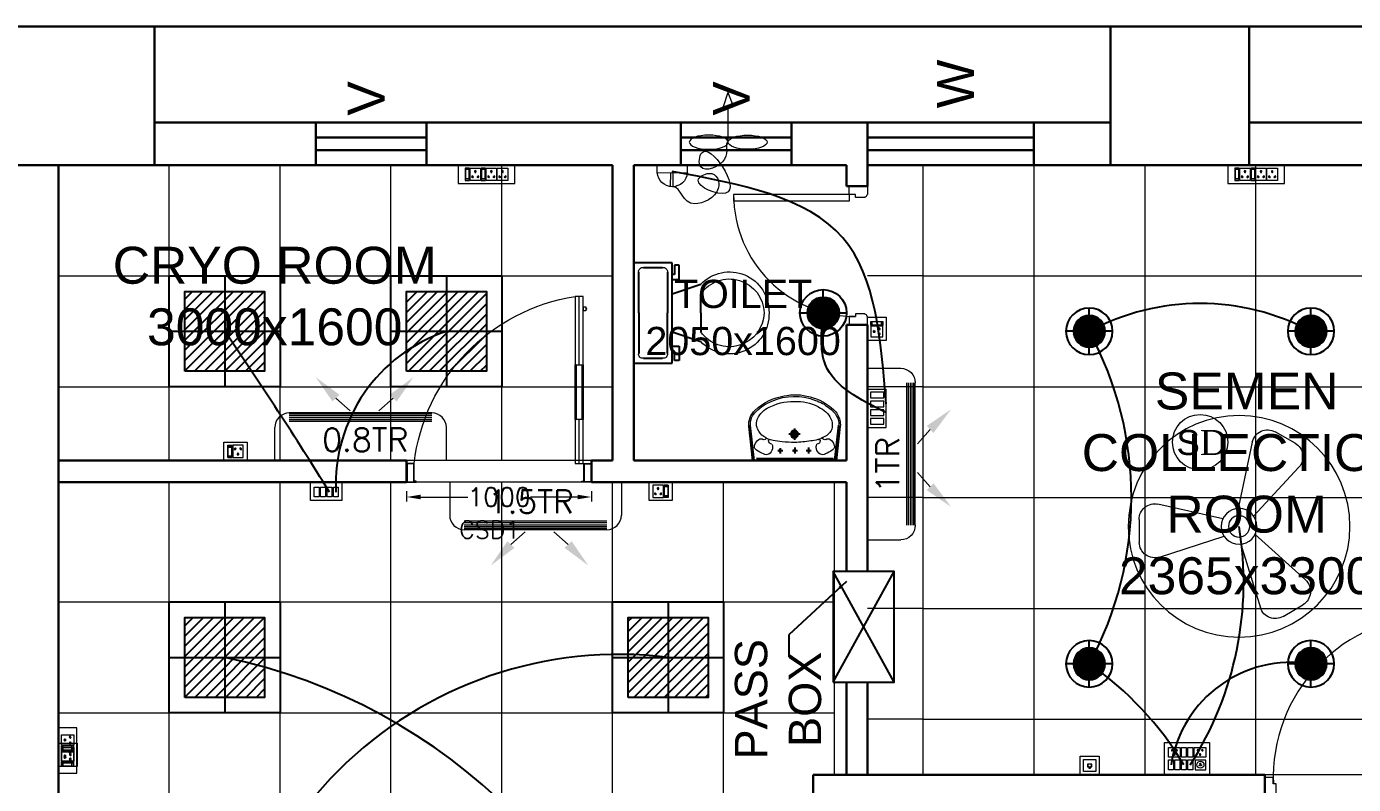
# Model space of a CAD drawing. Header units: millimetres. Extents: x 3552052 to 4144896, y -707811 to -630695.
# Drawn here: x 3562513 to 3569695, y -642178 to -638075 of the extents above; entities that cross this region are included whole.
import ezdxf

# ---------------------------------------------------------------- set-up
doc = ezdxf.new("R2010")
doc.units = ezdxf.units.MM
doc.header["$LTSCALE"] = 6
doc.header["$MEASUREMENT"] = 0
doc.layers.get('0').update_dxf_attribs({"linetype": 'CONTINUOUS', "lineweight": 0})
doc.layers.get('Defpoints').update_dxf_attribs({"linetype": 'CONTINUOUS', "lineweight": 0})
for name, color, linetype, lineweight in [('1200 Door', 144, 'CONTINUOUS', 0), ('Chajja', 7, 'CONTINUOUS', 0), ('COL', 5, 'CONTINUOUS', 0), ('DIM', 7, 'CONTINUOUS', 0), ('DOOR', 44, 'CONTINUOUS', 0), ('ELE-1200MM CEILINGFAN', 6, 'CONTINUOUS', 0), ('ELE-12M RAW&UPS SB', 40, 'CONTINUOUS', 0), ('ELE-12W LED', 1, 'CONTINUOUS', 0), ('ELE-12W UPS LIGHT', 3, 'CONTINUOUS', 0), ('ELE-2NOS OF 6-16 RAW POWER SOCKET', 1, 'CONTINUOUS', 0), ('ELE-3NOS 6-16A POWER SOCKET', 5, 'CONTINUOUS', 0), ('ELE-4M RAW P.SB', 40, 'CONTINUOUS', 0), ('ELE-4M UPS P.SB', 3, 'CONTINUOUS', 0), ('ELE-6M UPS P.SB', 3, 'CONTINUOUS', 0), ('ELE-EXHAUST FAN', 10, 'CONTINUOUS', 0), ('ELE.LAN POINT', 3, 'CONTINUOUS', 0), ('FA-BELOW SMOKE DERECTOR', 1, 'CONTINUOUS', 0), ('HVAC_HI-WALL_1.5TR', 5, 'CONTINUOUS', 0), ('HVAC_HI_WALL_1TR', 1, 'CONTINUOUS', 0), ('JOINERY', 7, 'CONTINUOUS', 0), ('M HVAC HIGH WALL UNIT', 3, 'CONTINUOUS', 0), ('MEP_HVAC_TEXT', 7, 'CONTINUOUS', 0), ('Single Leaf Door', 4, 'CONTINUOUS', 0), ('WALL', 8, 'CONTINUOUS', 0), ('WIN', 151, 'CONTINUOUS', 0), ('Window', 161, 'CONTINUOUS', 0)]:
    doc.layers.add(name, color=color, linetype=linetype, lineweight=lineweight)
for name, color, linetype, lineweight, true_color in [('ELE-42W EMERGENCY DOWN LIGHT', 7, 'CONTINUOUS', 0, 0x608ec6), ('ELE-6A AC SOCKET', 7, 'CONTINUOUS', 0, 0x00ceb6), ('ELE-LIGHTING WIRING', 7, 'CONTINUOUS', 0, 0x63d7b6)]:
    doc.layers.add(name, color=color, linetype=linetype, lineweight=lineweight, true_color=true_color)
doc.styles.add('ARIAL', font='arial.ttf')
doc.styles.add('PDF Times New Roman', font='times.ttf')
doc.styles.add('ROMANS', font='romans.shx')
doc.styles.add('VERDANA', font='verdana.ttf')
doc.dimstyles.new('AEPL1', dxfattribs={"dimtxt": 100, "dimasz": 75, "dimexe": 25, "dimexo": 50, "dimtad": 0, "dimdec": 0, "dimtxsty": 'ROMANS', "dimcen": 2.5, "dimclrd": 7, "dimclre": 7, "dimclrt": 7, "dimadec": 0, "dimazin": 0, "dimtfac": 1, "dimtdec": 0, "dimtmove": 0, "dimatfit": 3, "dimfxl": 1, "dimlwd": 0, "dimlwe": 0, "dimarcsym": 0})
doc.dimstyles.new('TEXT', dxfattribs={"dimscale": 0, "dimtxt": 500, "dimasz": 100, "dimexe": 75, "dimexo": 100, "dimgap": 50, "dimtad": 0, "dimdec": 0, "dimzin": 0, "dimdsep": 46, "dimtxsty": 'ARIAL', "dimblk": 'OBLIQUE', "dimcen": 0.09, "dimdle": 100, "dimclrd": 256, "dimclre": 256, "dimclrt": 6, "dimadec": 0, "dimazin": 0, "dimtfac": 1, "dimtdec": 0, "dimtofl": 0, "dimtmove": 2, "dimatfit": 3, "dimfxl": 1, "dimfrac": 2, "dimtolj": 1, "dimtzin": 0, "dimarcsym": 0})

# ---------------------------------------------------------------- blocks, each defined once
blk = doc.blocks.new('SDFF')
at = {"layer": 'ELE-4M RAW P.SB'}
for p, q in [((0, -100), (0, 0)), ((207.1, 0, 0), (0, 0)), ((207.1, -100, 0), (207.1, 0, 0)), ((207.1, -100, 0), (0, -100))]:
    blk.add_line(p, q, dxfattribs=at)
at = {"layer": 'ELE-4M RAW P.SB', "color": 3, "linetype": 'ByBlock'}
blk.add_lwpolyline([(47.2, -84.5), (47.2, -11.2), (16.7, -11.2), (16.7, -84.5)], close=True, dxfattribs=at)
at = {"layer": 'ELE-4M RAW P.SB', "linetype": 'ByBlock'}
for points in [[(94.9, -84.5), (94.9, -11.2), (64.4, -11.2), (64.4, -84.5)], [(142.6, -84.5), (142.6, -11.2), (112.1, -11.2), (112.1, -84.5)], [(190.3, -84.5), (190.3, -11.2), (159.8, -11.2), (159.8, -84.5)]]:
    blk.add_lwpolyline(points, close=True, dxfattribs=at)
blk = doc.blocks.new('18W LED')
at = {"layer": 'ELE-12W LED', "lineweight": 25}
h = blk.add_hatch(dxfattribs=at)
h.set_pattern_fill('ANSI31', color=252)
h.set_pattern_definition([(45, (-1135553.9097, 459369.4158), (-2.24506403, 2.24506403), [])])
edge = h.paths.add_edge_path()
edge.add_arc((0, 0), 85.7, 0, 360)
at = {"layer": 'ELE-12W LED', "color": 1, "lineweight": 25}
for p, q in [((0, -126.1), (0, 126.1)), ((-126.1, 0), (126.1, 0))]:
    blk.add_line(p, q, dxfattribs=at)
for radius in [126.1, 85.7]:
    blk.add_circle((0, 0), radius, dxfattribs=at)
blk = doc.blocks.new('A$C44D17E71')
at = {"layer": 'ELE-EXHAUST FAN', "color": 1}
for p, q in [((-13.3, 0.72), (-9.75, 2.1)), ((-13.3, 0.72), (-9.75, -0.48)), ((-9.75, 2.1), (-9.75, -0.48)), ((-0.97, 0.81), (-9.75, 0.81)), ((6.62, -9.32), (4.71, -9.31)), ((4.71, -9.31), (4.71, -16.8)), ((6.59, -16.81), (6.62, -9.32)), ((6.61, -12.95), (10.07, -12.97)), ((6.61, -13.55), (10.06, -13.57)), ((6.59, -16.81), (4.71, -16.8))]:
    blk.add_line(p, q, dxfattribs=at)
blk.add_ellipse((-0.97, 5.64), major_axis=(0, -4.83), ratio=0.36355, dxfattribs=at)
at = {"layer": 'ELE-EXHAUST FAN', "color": 1, "extrusion": (0, 0, -1)}
blk.add_ellipse((-0.97, -4.02), major_axis=(0, 4.83), ratio=0.36355, dxfattribs=at)
blk.add_ellipse((6.31, -13.06), major_axis=(0.02, 3.76), ratio=1, start_param=0.079283, end_param=3.06231, dxfattribs=at)
at = {"layer": 'ELE-EXHAUST FAN', "color": 1}
blk.add_open_spline([(-1.04, 0.81), (-0.79, -0.3), (3.44, 2.5), (7.59, -7.04), (-0.96, -5.98), (5.22, 0.41), (14.27, 3.09), (9.16, -9.39), (5.43, -2.53), (11.73, 0.02), (16.82, -10.79), (10.14, -10.71), (10.07, -12.97)], degree=3, knots=[0, 0, 0, 0, 6.261699, 12.352893, 15.787239, 21.858742, 28.752755, 35.678217, 39.225495, 45.354107, 53.693878, 67.421453, 67.421453, 67.421453, 67.421453], dxfattribs=at)
blk = doc.blocks.new('A$C19B8274B')
at = {"layer": 'DOOR'}
for p, q in [((-45, 925), (-80, 925)), ((-80, 50), (-80, 925)), ((-45, 50), (-45, 925)), ((-45, 50), (-80, 50)), ((-955, -50), (-955, -47.5)), ((-940, -35), (-942.5, -35)), ((-60, -35), (-57.5, -35)), ((-45, -50), (-45, -47.5))]:
    blk.add_line(p, q, dxfattribs=at)
for points in [[(-940, 15), (-955, 15), (-955, 50), (-1000, 50), (-1000, -50), (-955, -50)], [(-940, -35), (-940, 15)], [(-60, 15), (-45, 15), (-45, 50), (0, 50), (0, -50), (-45, -50)], [(-60, -35), (-60, 15)]]:
    blk.add_lwpolyline(points, dxfattribs=at)
at = {"layer": 'DOOR', "color": 145}
blk.add_arc((-80, 50), 875, 90, 182.29244, dxfattribs=at)
at = {"layer": 'DOOR'}
for centre, start, end in [((-955, -35), 270, 0), ((-45, -35), 180, 270)]:
    blk.add_arc(centre, 12.5, start, end, dxfattribs=at)
blk = doc.blocks.new('750')
at = {"layer": 'DOOR'}
for p, q in [((-50, 705), (-47.5, 705)), ((-35, 690), (-35, 692.5)), ((50, 45), (50, 80)), ((50, 80), (675, 80)), ((675, 45), (675, 80)), ((-50, 45), (-47.5, 45)), ((-35, 60), (-35, 57.5)), ((50, 45), (675, 45))]:
    blk.add_line(p, q, dxfattribs=at)
for points in [[(15, 690), (15, 705), (50, 705), (50, 750), (-50, 750), (-50, 705)], [(-35, 690), (15, 690)], [(15, 60), (15, 45), (50, 45), (50, 0), (-50, 0), (-50, 45)], [(-35, 60), (15, 60)]]:
    blk.add_lwpolyline(points, dxfattribs=at)
for centre, start, end in [((-35, 705), 180, 270), ((-35, 45), 90, 180)]:
    blk.add_arc(centre, 12.5, start, end, dxfattribs=at)
at = {"layer": 'DOOR', "color": 145}
blk.add_arc((15, 45), 660, 0, 90, dxfattribs=at)
blk = doc.blocks.new('_Oblique')
at = {"color": 0, "linetype": 'ByBlock', "lineweight": -2}
blk.add_line((-0.5, -0.5), (0.5, 0.5), dxfattribs=at)
blk = doc.blocks.new('*D78')
at = {"layer": 'Defpoints', "color": 0, "transparency": 16777216}
for p in [(3564570.5, -640541.4), (3565570.5, -640541.4), (3565570.5, -640622.3)]:
    blk.add_point(p, dxfattribs=at)
at = {"layer": 'DIM', "color": 7, "lineweight": 0, "transparency": 16777216}
for p, q in [((3564570.5, -640591.4), (3564570.5, -640647.3)), ((3565570.5, -640591.4), (3565570.5, -640647.3)), ((3564645.5, -640622.3), (3564900.9, -640622.3)), ((3565495.5, -640622.3), (3565240.2, -640622.3))]:
    blk.add_line(p, q, dxfattribs=at)
at = {"layer": 'DIM', "color": 7, "transparency": 16777216}
for points in [[(3564645.5, -640609.8), (3564645.5, -640634.8), (3564570.5, -640622.3)], [(3565495.5, -640609.8), (3565495.5, -640634.8), (3565570.5, -640622.3)]]:
    blk.add_solid(points, dxfattribs=at)
at = {"layer": 'DIM', "color": 7, "lineweight": -3, "transparency": 16777216, "insert": (3565070.5, -640622.3), "char_height": 100, "attachment_point": 5, "style": 'ROMANS'}
blk.add_mtext('1000', dxfattribs=at)
blk = doc.blocks.new('1000x2100x100 SD')
at = {"layer": 'Single Leaf Door'}
for points in [[(44.2, 338.9), (49.1, 338.9), (49.1, 635.4), (44.2, 635.4)], [(87.8, 635.4), (82.8, 635.4), (82.8, 338.9), (87.8, 338.9)]]:
    blk.add_hatch(color=6, dxfattribs=at).paths.add_polyline_path(points)
at = {"layer": 'Single Leaf Door', "color": 8}
for p, q in [((29.8, 946.7), (29.8, 928.8)), ((44.2, 948.7), (31.7, 948.7)), ((44.2, 100), (44.2, 1004.2)), ((44.2, 1004.2), (87.8, 1004.2)), ((44.2, 948.7), (44.2, 926.8)), ((66, 635.4), (66, 1004.2)), ((87.8, 1004.2), (87.8, 100)), ((31.7, 926.8), (44.2, 926.8)), ((66, 100), (66, 338.9)), ((0, 100), (0, 0)), ((40.2, 100), (0, 100)), ((2, 98), (2, 2)), ((38.2, 98), (2, 98)), ((38.2, 3), (38.2, 98)), ((40.2, 5), (40.2, 100)), ((87.8, 100), (44.2, 100)), ((959.8, 5), (959.8, 100)), ((959.8, 100), (1000, 100)), ((961.8, 3), (961.8, 98)), ((961.8, 98), (998, 98)), ((998, 98), (998, 2)), ((1000, 100), (1000, 0)), ((0, 0), (40.2, 0)), ((2, 2), (40.2, 2)), ((50.1, 3), (38.2, 3)), ((52.1, 5), (40.2, 5)), ((40.2, 2), (50.1, 2)), ((40.2, 0), (52.1, 0)), ((50.1, 2), (50.1, 3)), ((52.1, 0), (52.1, 5)), ((947.9, 5), (959.8, 5)), ((947.9, 0), (947.9, 5)), ((959.8, 0), (947.9, 0)), ((949.9, 3), (961.8, 3)), ((949.9, 2), (949.9, 3)), ((959.8, 2), (949.9, 2)), ((998, 2), (959.8, 2)), ((1000, 0), (959.8, 0))]:
    blk.add_line(p, q, dxfattribs=at)
at = {"layer": 'Single Leaf Door', "color": 6}
for p, q in [((87.8, 635.4), (44.2, 635.4)), ((44.2, 635.4), (44.2, 338.9)), ((49.1, 338.9), (49.1, 635.4)), ((82.8, 338.9), (82.8, 635.4)), ((87.8, 338.9), (87.8, 635.4)), ((44.2, 338.9), (87.8, 338.9))]:
    blk.add_line(p, q, dxfattribs=at)
at = {"layer": 'Single Leaf Door', "color": 6, "ltscale": 100}
blk.add_line((82.8, 635.4), (82.8, 338.9), dxfattribs=at)
at = {"layer": 'Single Leaf Door', "color": 6}
for points in [[(44.2, 635.4), (44.2, 338.9), (49.1, 338.9), (49.1, 635.4), (44.2, 635.4)], [(87.8, 635.4), (87.8, 338.9), (82.8, 338.9), (82.8, 635.4), (87.8, 635.4)]]:
    blk.add_lwpolyline(points, dxfattribs=at)
at = {"layer": 'Single Leaf Door', "ltscale": 5000}
blk.add_lwpolyline([(44.2, 635.4), (44.2, 338.9), (49.1, 338.9), (49.1, 635.4), (44.2, 635.4)], dxfattribs=at)
at = {"layer": 'Single Leaf Door', "color": 8}
for centre, radius, start, end in [((29.8, 937.7), 3.72, 90, 270), ((31.7, 946.7), 1.98, 90, 180), ((-69.3, -19.8), 1036, 6.64183, 81.27912), ((31.7, 928.8), 1.98, 180, 270)]:
    blk.add_arc(centre, radius, start, end, dxfattribs=at)
blk = doc.blocks.new('rhej')
at = {"color": 8, "lineweight": 25}
for p, q in [((271.6, 188.9), (271.6, 266.4)), ((271.6, 266.4), (297.5, 266.4)), ((297.5, 266.4), (297.5, 214.7)), ((310.4, 279.4), (310.4, -263.7)), ((517.3, 279.4), (310.4, 279.4)), ((336.3, 227.7), (336.3, 7.8)), ((465.6, 253.5), (362.2, 253.5)), ((491.5, 7.8), (491.5, 227.7)), ((517.3, 7.8), (517.3, 279.4)), ((310.4, 111.3), (155.3, 163)), ((310.4, 188.9), (271.6, 188.9)), ((297.5, 214.7), (310.4, 214.7)), ((155.3, 7.8), (155.3, 111.3)), ((155.3, 7.8), (155.3, -95.6)), ((336.3, -212), (336.3, 7.8)), ((491.5, 7.8), (491.5, -212)), ((517.3, -263.7), (517.3, 7.8)), ((310.4, -95.6), (155.3, -147.3)), ((271.6, -173.2), (271.6, -250.8)), ((310.4, -173.2), (271.6, -173.2)), ((297.5, -250.8), (297.5, -199.1)), ((297.5, -199.1), (310.4, -199.1)), ((271.6, -250.8), (297.5, -250.8)), ((310.4, -263.7), (517.3, -263.7)), ((465.6, -237.9), (362.2, -237.9))]:
    blk.add_line(p, q, dxfattribs=at)
at = {"color": 8, "extrusion": (0, 0, -1)}
for centre, major_axis, start_param, end_param in [((0, 15.7), (151.4, -151.4), 2.319632, 4.738539), ((358.9, 230.9), (-16.2, -16.2), 0.643501, 2.498091), ((468.8, 230.9), (16.2, -16.2), 3.785094, 5.639684), ((0.9, 2.3), (-133.6, -133.6), 0.814663, 3.31238), ((0, 0), (-151.4, -151.4), 4.686239, 7.105146), ((0.9, 13.4), (-133.6, -133.6), 4.541602, 7.039318), ((358.9, -215.2), (-16.2, -16.2), -0.927295, 0.927295), ((468.8, -215.2), (16.2, -16.2), 5.35589, 7.21048)]:
    blk.add_ellipse(centre, major_axis=major_axis, ratio=1, start_param=start_param, end_param=end_param, dxfattribs=at)
blk = doc.blocks.new('u46')
at = {"color": 8, "lineweight": 25}
for p, q in [((-10.2, 228.4), (174.5, 249.1)), ((-10.2, 220.4), (181.2, 241.9)), ((-0.6, -208.9), (0.6, 208.9)), ((56.5, 80.8), (29.2, 80.8)), ((44.2, 92.9), (44.2, 66.7)), ((61.7, 1.6), (29.2, 1.6)), ((44.2, 13.7), (44.2, -12.6)), ((163.2, 3), (101.8, 3)), ((133.1, -27.2), (133.1, 33.1)), ((44.2, -61.1), (44.2, -87.4)), ((61.7, -73.2), (29.2, -73.2)), ((-10.2, -216.1), (181.2, -237.6)), ((-10.2, -224.1), (174.5, -244.8))]:
    blk.add_line(p, q, dxfattribs=at)
at = {"color": 8, "extrusion": (0, 0, -1)}
for centre, major_axis, start_param, end_param in [((65.8, 198.9), (0, 20.7), -1.101507, 0.481509), ((57.5, 163.3), (-0.3, 56.9), 0.324902, 0.965135), ((187.7, 150.5), (0, 99.5), -0.132539, 0.848731), ((185.8, 147.6), (0.1, 94.4), -0.049658, 0.838116), ((49.5, 13.5), (-0.1, 293.9), 0.809856, 1.41441), ((56, 154.5), (0, 34), 4.33982, 5.202657), ((144.8, 128.2), (1.1, 126.1), -1.238036, -0.892193), ((96.3, 135.9), (0, 7.39), -0.727724, 1.373337), ((208, 103.4), (0, 109.8), -1.431017, -0.436146), ((110.3, 167.2), (-6.08, 6.08), 4.867594, 6.265028), ((110.5, 165), (5.47, 5.47), 2.097053, 3.541809), ((90.3, 184.5), (0, 17.9), 0.880684, 2.260744), ((189.6, 137.7), (0, 70.9), -0.405199, 0.56573), ((153.9, 79), (-0.2, 139.7), 0.557563, 1.193786), ((57.3, 20.1), (0, 275.4), 0.806541, 1.180915), ((64.6, 170.4), (0.3, 49.2), 3.359735, 4.09512), ((44.2, 80.8), (0.02, 6.43), 3.139035, 9.42222), ((62.5, 153), (0, 31.9), 2.620328, 3.422401), ((104.1, 117.8), (-0.2, 26.8), -1.278641, -0.487266), ((387.1, 47.9), (-0.3, 296.4), -1.495794, -1.328336), ((13.1, 6.8), (0, 297.5), 1.141495, 1.637774), ((35, 2.5), (0, 302.7), 1.155365, 1.952189), ((44.2, 1.6), (0.08, 6.43), 3.12883, 9.412015), ((820.2, -1), (0.1, 732.1), -1.56667, -1.474079), ((888.1, 36.7), (0.8, 800.7), 4.558159, 4.668067), ((133.1, 3), (0, 21.6), 3.141254, 9.424439), ((133.1, 3), (-0.1, 15.5), 3.145308, 9.428493), ((133.1, 3), (0, 10.9), 3.142047372431534, 9.42523267961112), ((72.5, -1.7), (-0.1, 274.2), 1.346594, 1.865175), ((44.2, -73.2), (0.02, 6.43), 3.139035, 9.42222), ((62.5, -10.9), (0, 247.5), 1.579809, 2.112792), ((56, -148.1), (0, 34), 4.222121, 5.084958), ((64.6, -163.9), (0.1, 49.2), -0.960797, -0.225412), ((62.5, -146.6), (-0.1, 31.9), -0.276767, 0.525307), ((104.1, -111.4), (0.2, 26.8), 3.628858, 4.420234), ((96.6, -128.2), (-0.03, 8.55), 1.455188, 3.796569), ((263.1, -73.7), (0.1, 166.8), 4.181112, 4.641559), ((163.1, -79.8), (0.2, 126), 2.054055, 2.802751), ((56.1, -13.3), (0.2, 287), 1.808981, 2.322804), ((124.5, -51.6), (-0.2, 200.3), 1.868215, 2.281789), ((144.8, -121.8), (-0.3, 126.1), 4.027191, 4.373034), ((65.8, -192.5), (0, 20.7), 2.661884, 4.2449), ((57.5, -156.9), (0.3, 56.9), 2.176458, 2.816691), ((110.3, -160.8), (-6.08, 6.08), 4.730546, 6.12798), ((111.3, -159.3), (6.17, 6.17), 4.354779, 6.027124), ((90.3, -178.1), (0, 17.9), 0.880848, 2.260908), ((192.6, -126.1), (0, 80.1), 3.554495, 4.299548), ((181.2, -107), (0, 94.7), 2.890537, 3.362984), ((187.2, -138.1), (-0.1, 106), 2.310552, 2.942572), ((171.7, -117.2), (-0.1, 123.1), 2.127435, 2.640092), ((184.7, -162.2), (-0.1, 83.2), 2.850118, 3.264751), ((188.2, -159.7), (0, 78.1), 2.562376, 3.231693)]:
    blk.add_ellipse(centre, major_axis=major_axis, ratio=1, start_param=start_param, end_param=end_param, dxfattribs=at)
blk = doc.blocks.new('5')
at = {"layer": 'ELE-12M RAW&UPS SB', "color": 40, "ltscale": 10}
for p, q in [((3595754.1, -684830.6), (3595746.6, -684829.2)), ((3595747.9, -684825.4), (3595754.5, -684829.6)), ((3595755.5, -684840.2), (3595755.9, -684832.4)), ((3595757, -684828.9), (3595762, -684823.1)), ((3595757, -684832.2), (3595759.5, -684839.4)), ((3595764.6, -684826.2), (3595757.6, -684829.8))]:
    blk.add_line(p, q, dxfattribs=at)
for points in [[(3595950.5, -684951.6), (3595706.7, -684951.6), (3595706.7, -684776.6), (3595950.5, -684776.6)], [(3595784.7, -684803.3), (3595726.6, -684803.3), (3595726.6, -684856.1), (3595784.7, -684856.1)], [(3595824.4, -684856.4), (3595798, -684856.4), (3595798, -684803.6), (3595824.4, -684803.6)], [(3595859.1, -684856.4), (3595832.7, -684856.4), (3595832.7, -684803.6), (3595859.1, -684803.6)], [(3595893.8, -684856.4), (3595867.4, -684856.4), (3595867.4, -684803.6), (3595893.8, -684803.6)], [(3595824.4, -684923.9), (3595798, -684923.9), (3595798, -684871.1), (3595824.4, -684871.1)], [(3595859.1, -684923.9), (3595832.7, -684923.9), (3595832.7, -684871.1), (3595859.1, -684871.1)]]:
    blk.add_lwpolyline(points, close=True, dxfattribs=at)
at = {"layer": 'ELE-12M RAW&UPS SB', "color": 3, "linetype": 'ByBlock', "elevation": 0}
blk.add_lwpolyline([(3595928.5, -684856.4), (3595902.1, -684856.4), (3595902.1, -684803.6), (3595928.5, -684803.6)], close=True, dxfattribs=at)
at = {"layer": 'ELE-12M RAW&UPS SB', "color": 40, "ltscale": 10}
for radius in [19.1, 1.78]:
    blk.add_circle((3595756, -684830.6), radius, dxfattribs=at)
at = {"layer": 'ELE-4M RAW P.SB', "color": 40, "ltscale": 10}
for p, q in [((3595726.6, -684871.4), (3595789.7, -684871.4)), ((3595726.6, -684924.2), (3595726.6, -684871.4)), ((3595789.7, -684871.4), (3595789.7, -684924.2)), ((3595865.4, -684871.4), (3595928.5, -684871.4)), ((3595865.4, -684924.2), (3595865.4, -684871.4)), ((3595928.5, -684871.4), (3595928.5, -684924.2)), ((3595789.7, -684924.2), (3595726.6, -684924.2)), ((3595928.5, -684924.2), (3595865.4, -684924.2))]:
    blk.add_line(p, q, dxfattribs=at)
for centre, radius, start, end in [((3595745, -684908.1), 3.1, 5.26891, 272.51003), ((3595747.5, -684910.3), 2.5, 202.68381, 75.09514), ((3595758.2, -684884.8), 3.6, 307.15837, 232.84163), ((3595758.2, -684888.4), 2.29, 161.40312, 18.59688), ((3595768.9, -684910.3), 2.5, 104.90486, 337.31619), ((3595771.4, -684908.1), 3.1, 267.48997, 174.73109), ((3595883.7, -684908.1), 3.1, 5.26891, 272.51003), ((3595886.2, -684910.3), 2.5, 202.68381, 75.09514), ((3595896.9, -684884.8), 3.6, 307.15837, 232.84163), ((3595896.9, -684888.4), 2.29, 161.40312, 18.59688), ((3595907.6, -684910.3), 2.5, 104.90486, 337.31619), ((3595910.1, -684908.1), 3.1, 267.48997, 174.73109)]:
    blk.add_arc(centre, radius, start, end, dxfattribs=at)
blk = doc.blocks.new('Voice')
at = {"layer": 'ELE.LAN POINT', "color": 6}
for points in [[(0, -31.8), (127.9, -31.8), (127.9, 92), (0, 92)], [(21.9, -10), (106, -10), (106, 70.1), (21.9, 70.1)], [(77.3, 21.4), (69.7, 21.4), (69.7, 11.7), (58.1, 11.7), (58.1, 21.4), (50.6, 21.4), (50.6, 38.7), (77.3, 38.7)], [(75.9, 22.8), (68.4, 22.8), (68.4, 13), (59.5, 13), (59.5, 22.8), (52, 22.8), (52, 37.4), (75.9, 37.4)]]:
    blk.add_lwpolyline(points, close=True, dxfattribs=at)
blk = doc.blocks.new('HI WALL SPLIT AC UNIT 1TR')
at = {"layer": 'M HVAC HIGH WALL UNIT', "color": 1, "lineweight": 5}
for p, q in [((1294404.3, -128752), (1294404.3, -129681)), ((1294404.3, -128752), (1294583.6, -128752)), ((1294662.3, -128830.7), (1294662.3, -129602.2)), ((1294404.3, -129681), (1294583.6, -129681))]:
    blk.add_line(p, q, dxfattribs=at)
at = {"layer": 'M HVAC HIGH WALL UNIT', "color": 8, "lineweight": 5}
for p, q in [((1294616.1, -128830.7), (1294616.1, -129602.2)), ((1294625.4, -128830.7), (1294625.4, -129602.2)), ((1294636.9, -128830.7), (1294636.9, -129602.2)), ((1294646.2, -128830.7), (1294646.2, -129602.2)), ((1294655.4, -128830.7), (1294655.4, -129602.2))]:
    blk.add_line(p, q, dxfattribs=at)
at = {"layer": 'M HVAC HIGH WALL UNIT', "color": 7, "lineweight": 5}
for p, q in [((1294742.7, -129039.8), (1294673.6, -129117.4)), ((1294742.7, -129349.7), (1294673.6, -129272.1))]:
    blk.add_line(p, q, dxfattribs=at)
at = {"layer": 'M HVAC HIGH WALL UNIT', "color": 1, "lineweight": 5}
for centre, start, end in [((1294583.6, -128830.7), 0, 90), ((1294583.6, -129602.2), 270, 0)]:
    blk.add_arc(centre, 78.8, start, end, dxfattribs=at)
at = {"layer": 'M HVAC HIGH WALL UNIT', "color": 7, "lineweight": 5}
for points in [[(1294760.9, -129058.7), (1294724.5, -129020.9), (1294856.2, -128930.6)], [(1294760.9, -129330.8), (1294724.5, -129368.6), (1294856.2, -129458.9)]]:
    blk.add_solid(points, dxfattribs=at)
blk = doc.blocks.new('EQ2WE')
at = {"layer": 'ELE-6A AC SOCKET', "lineweight": 0}
for p, q in [((-99, 170), (-215, 170)), ((-215, 170), (-215, 36)), ((-99, 36), (-99, 170)), ((-91, 36), (-91, 170)), ((-91, 170), (-45, 170)), ((-45, 170), (-91, 170)), ((-87, 51), (-87, 155)), ((-87, 155), (-48, 155)), ((-48, 155), (-48, 51)), ((-45, 170), (-45, 36)), ((-45, 170), (-45, 36)), ((-215, 36), (-99, 36)), ((-45, 36), (-91, 36)), ((-48, 55), (-87, 55)), ((-48, 51), (-87, 51))]:
    blk.add_line(p, q, dxfattribs=at)
blk.add_lwpolyline([(0, 0), (-257, 0), (-257, 206), (0, 206)], close=True, dxfattribs=at)
for centre, radius, start, end in [((-190, 77), 7.83, 5.2689, 272.51), ((-184, 72), 6.31, 202.6838, 75.0951), ((-157, 136), 9.08, 307.1584, 232.8416), ((-157, 127), 5.79, 161.4031, 18.5969), ((-130, 72), 6.31, 104.9049, 337.3162), ((-124, 77), 7.83, 267.49, 174.7311)]:
    blk.add_arc(centre, radius, start, end, dxfattribs=at)
blk = doc.blocks.new('543WYH')
at = {"layer": 'ELE-2NOS OF 6-16 RAW POWER SOCKET', "color": 30, "linetype": 'ByBlock', "lineweight": 0}
for p, q in [((-124, -57), (-124, -91)), ((-26, -57), (-124, -57)), ((-26, -57), (-124, -57)), ((-124, -91), (-26, -91)), ((-124, -96), (-26, -96)), ((-124, -181), (-124, -96)), ((-113, -60), (-113, -88)), ((-37, -60), (-113, -60)), ((-113, -88), (-37, -88)), ((-110, -60), (-110, -88)), ((-37, -88), (-37, -60)), ((-26, -57), (-26, -91)), ((-26, -91), (-26, -57)), ((-26, -96), (-26, -181)), ((-26, -181), (-124, -181)), ((-124, -187), (-124, -221)), ((-26, -187), (-124, -187)), ((-26, -187), (-124, -187)), ((-113, -190), (-113, -218)), ((-37, -190), (-113, -190)), ((-110, -190), (-110, -218)), ((-37, -218), (-37, -190)), ((-26, -187), (-26, -221)), ((-26, -221), (-26, -187)), ((-124, -221), (-26, -221)), ((-124, -312), (-124, -227)), ((-124, -227), (-26, -227)), ((-26, -312), (-124, -312)), ((-124, -402), (-124, -317)), ((-124, -317), (-26, -317)), ((-113, -218), (-37, -218)), ((-26, -227), (-26, -312)), ((-26, -317), (-26, -402)), ((-26, -402), (-124, -402))]:
    blk.add_line(p, q, dxfattribs=at)
blk.add_lwpolyline([(-150, 0), (-150, -459), (0, -459), (0, 0)], close=True, dxfattribs=at)
for centre, radius, start, end in [((-98, -119), 4.6, 112.6838, 345.0951), ((-98, -159), 4.6, 14.9049, 247.3162), ((-94, -115), 5.7, 275.2689, 182.51), ((-94, -163), 5.7, 177.49, 84.7311), ((-58, -139), 4.22, 71.4031, 288.5969), ((-51, -139), 6.62, 217.1584, 142.8416), ((-98, -249), 4.6, 112.6838, 345.0951), ((-98, -289), 4.6, 14.9049, 247.3162), ((-94, -245), 5.7, 275.2689, 182.51), ((-94, -293), 5.7, 177.49, 84.7311), ((-58, -269), 4.22, 71.4031, 288.5969), ((-51, -269), 6.62, 217.1584, 142.8416), ((-98, -340), 4.6, 112.6838, 345.0951), ((-98, -379), 4.6, 14.9049, 247.3162), ((-94, -335), 5.7, 275.2689, 182.51), ((-94, -384), 5.7, 177.49, 84.7311), ((-58, -360), 4.22, 71.4031, 288.5969), ((-51, -360), 6.62, 217.1584, 142.8416)]:
    blk.add_arc(centre, radius, start, end, dxfattribs=at)
blk = doc.blocks.new('FRR')
at = {"layer": 'ELE-4M UPS P.SB', "color": 251, "linetype": 'ByBlock'}
for p, q in [((3567365.5, -675052.3), (3567065.5, -675052.3)), ((3567965.5, -675052.3), (3567965.5, -678352.3)), ((3568565.5, -675052.3), (3568565.5, -678352.3)), ((3569165.5, -675052.3), (3569165.5, -678352.3)), ((3569765.5, -675052.3), (3569765.5, -678352.3)), ((3567365.5, -675652.3), (3567065.5, -675652.3)), ((3567365.5, -675652.3), (3570330.5, -675652.3)), ((3567365.5, -676252.3), (3567065.5, -676252.3)), ((3567365.5, -676252.3), (3570330.5, -676252.3)), ((3567365.5, -676852.3), (3567065.5, -676852.3)), ((3567365.5, -676852.3), (3570330.5, -676852.3)), ((3567365.5, -677452.3), (3567065.5, -677452.3)), ((3567365.5, -677452.3), (3570330.5, -677452.3)), ((3567365.5, -678052.3), (3567065.5, -678052.3)), ((3567365.5, -678052.3), (3570330.5, -678052.3)), ((3567365.5, -678352.3), (3567065.5, -678352.3))]:
    blk.add_line(p, q, dxfattribs=at)
blk.add_lwpolyline([(3567365.5, -675052.3), (3570330.5, -675052.3), (3570330.5, -678352.3), (3567365.5, -678352.3)], close=True, dxfattribs=at)
blk = doc.blocks.new('QWE')
at = {"layer": 'ELE-12W UPS LIGHT', "lineweight": 25}
h = blk.add_hatch(dxfattribs=at)
h.set_pattern_fill('ANSI31', color=8)
h.set_pattern_definition([(45, (-1135553.9097, 459369.4158), (-2.24506403, 2.24506403), [])])
edge = h.paths.add_edge_path()
edge.add_arc((0, 0), 85.7, 0, 360)
at = {"layer": 'ELE-12W UPS LIGHT', "color": 3, "lineweight": 25}
for p, q in [((0, -126.1), (0, 126.1)), ((-126.1, 0), (126.1, 0))]:
    blk.add_line(p, q, dxfattribs=at)
for radius in [126.1, 85.7]:
    blk.add_circle((0, 0), radius, dxfattribs=at)
blk = doc.blocks.new('SMOKE DETECTOR')
at = {"layer": 'FA-BELOW SMOKE DERECTOR', "color": 7}
blk.add_circle((931028.7, -118293.9), 166, dxfattribs=at)
at = {"layer": 'FA-BELOW SMOKE DERECTOR', "insert": (930887.1, -118373), "char_height": 150, "attachment_point": 7, "style": 'PDF Times New Roman'}
blk.add_mtext('{\\fArial|b0|i0|c0|p34;S}D', dxfattribs=at)
blk = doc.blocks.new('A$C07FB25EA')
at = {"layer": 'ELE-1200MM CEILINGFAN', "color": 3}
for p, q in [((0.26, 2.64), (3.17, 12.07)), ((6.53, 13.37), (9.47, 11.64)), ((9.84, 7.94), (2.36, 1.21)), ((-11.8, 4.55), (-2.22, 1.44)), ((-14.84, -1.03), (-14.81, 2.38)), ((-2.41, -1.1), (-12.04, -3.29)), ((2.16, -1.54), (8.87, -8.78)), ((1.96, -12.49), (-0.13, -2.65)), ((8.31, -12.34), (5.35, -14.02))]:
    blk.add_line(p, q, dxfattribs=at)
at = {"layer": 'ELE-1200MM CEILINGFAN', "color": 5, "ltscale": 10}
blk.add_circle((0, 0), 16.45, dxfattribs=at)
at = {"layer": 'ELE-1200MM CEILINGFAN', "color": 3}
for radius in [2.65, 1.58]:
    blk.add_circle((0, 0), radius, dxfattribs=at)
for centre, start, end in [((5.36, 11.38), 59.5281, 162.5229), ((8.3, 9.66), 311.9493, 59.5281), ((-12.51, 2.36), 71.9493, 179.5281), ((-12.54, -1.05), 179.5281, 282.5229), ((7.18, -10.34), 299.5281, 42.5229), ((4.21, -12.02), 191.9493, 299.5281)]:
    blk.add_arc(centre, 2.3, start, end, dxfattribs=at)
blk = doc.blocks.new('RTUH 6U')
at = {"layer": 'ELE-2NOS OF 6-16 RAW POWER SOCKET', "color": 30, "lineweight": 0, "ltscale": 300}
for p, q in [((-312, -26), (-227, -26)), ((-312, -124), (-312, -26)), ((-227, -26), (-227, -124)), ((-187, -26), (-221, -26)), ((-221, -26), (-221, -124)), ((-190, -37), (-218, -37)), ((-218, -37), (-218, -113)), ((-190, -40), (-218, -40)), ((-190, -113), (-190, -37)), ((-187, -124), (-187, -26)), ((-187, -124), (-187, -26)), ((-181, -124), (-181, -26)), ((-181, -26), (-96, -26)), ((-96, -26), (-96, -124)), ((-57, -26), (-91, -26)), ((-91, -26), (-91, -124)), ((-60, -37), (-88, -37)), ((-88, -37), (-88, -113)), ((-60, -40), (-88, -40)), ((-60, -113), (-60, -37)), ((-57, -124), (-57, -26)), ((-57, -124), (-57, -26)), ((-227, -124), (-312, -124)), ((-187, -124), (-221, -124)), ((-221, -124), (-187, -124)), ((-218, -113), (-190, -113)), ((-96, -124), (-181, -124)), ((-57, -124), (-91, -124)), ((-91, -124), (-57, -124)), ((-88, -113), (-60, -113))]:
    blk.add_line(p, q, dxfattribs=at)
blk.add_lwpolyline([(0, 0), (-368, 0), (-368, -150), (0, -150)], close=True, dxfattribs=at)
for centre, radius, start, end in [((-293, -56), 5.7, 87.49, 354.7311), ((-289, -52), 4.6, 284.9049, 157.3162), ((-269, -99), 6.62, 127.1584, 52.8416), ((-269, -92), 4.22, 341.4031, 198.5969), ((-249, -52), 4.6, 22.6838, 255.0951), ((-245, -56), 5.7, 185.2689, 92.51), ((-163, -56), 5.7, 87.49, 354.7311), ((-159, -52), 4.6, 284.9049, 157.3162), ((-139, -99), 6.62, 127.1584, 52.8416), ((-139, -92), 4.22, 341.4031, 198.5969), ((-119, -52), 4.6, 22.6838, 255.0951), ((-115, -56), 5.7, 185.2689, 92.51)]:
    blk.add_arc(centre, radius, start, end, dxfattribs=at)
blk = doc.blocks.new('FGFGFGFG')
at = {"layer": 'ELE-6M UPS P.SB', "color": 3, "linetype": 'ByBlock'}
for points in [[(3565674.6, -683133.1), (3565845, -683133.1), (3565845, -683233.1), (3565674.6, -683233.1)], [(3565694.6, -683160.7), (3565721, -683160.7), (3565721, -683213.5), (3565694.6, -683213.5)], [(3565729.3, -683160.7), (3565755.7, -683160.7), (3565755.7, -683213.5), (3565729.3, -683213.5)], [(3565764, -683160.7), (3565790.4, -683160.7), (3565790.4, -683213.5), (3565764, -683213.5)], [(3565798.6, -683160.7), (3565825, -683160.7), (3565825, -683213.5), (3565798.6, -683213.5)]]:
    blk.add_lwpolyline(points, close=True, dxfattribs=at)
blk = doc.blocks.new('HI WALL SPLIT AC UNIT 1.5TR')
at = {"layer": 'HVAC_HI-WALL_1.5TR', "color": 7, "lineweight": 5}
for p, q in [((1295285.1, -129882.4), (1295362.7, -129951.6)), ((1295595, -129882.4), (1295517.4, -129951.6))]:
    blk.add_line(p, q, dxfattribs=at)
at = {"layer": 'HVAC_HI-WALL_1.5TR', "color": 5, "lineweight": 5}
for p, q in [((1295076, -129962.8), (1295847.5, -129962.8)), ((1294997.2, -130220.8), (1294997.2, -130041.6)), ((1295926.2, -130220.8), (1295926.2, -130041.6)), ((1294997.2, -130220.8), (1295926.2, -130220.8))]:
    blk.add_line(p, q, dxfattribs=at)
at = {"layer": 'HVAC_HI-WALL_1.5TR', "color": 8, "lineweight": 5}
for p, q in [((1295076, -129969.7), (1295847.5, -129969.7)), ((1295076, -129979), (1295847.5, -129979)), ((1295076, -129988.2), (1295847.5, -129988.2)), ((1295076, -129999.8), (1295847.5, -129999.8)), ((1295076, -130009), (1295847.5, -130009))]:
    blk.add_line(p, q, dxfattribs=at)
at = {"layer": 'HVAC_HI-WALL_1.5TR', "color": 5, "lineweight": 5}
for centre, start, end in [((1295076, -130041.6), 90, 180), ((1295847.5, -130041.6), 0, 90)]:
    blk.add_arc(centre, 78.8, start, end, dxfattribs=at)
at = {"layer": 'HVAC_HI-WALL_1.5TR', "color": 7, "lineweight": 5}
for points in [[(1295304, -129864.2), (1295266.2, -129900.6), (1295175.9, -129769)], [(1295576.1, -129864.2), (1295613.9, -129900.6), (1295704.2, -129769)]]:
    blk.add_solid(points, dxfattribs=at)
blk = doc.blocks.new('GGG')
at = {"layer": 'ELE-4M UPS P.SB', "color": 251, "linetype": 'ByBlock'}
for p, q in [((3563285.5, -677231.6), (3563285.5, -672982.6)), ((3563885.5, -677231.6), (3563885.5, -672982.6)), ((3564485.5, -677231.6), (3564485.5, -672982.6)), ((3565085.5, -677231.6), (3565085.5, -672982.6)), ((3565685.5, -677231.6), (3565685.5, -672982.6)), ((3566285.5, -677231.6), (3566285.5, -672982.6)), ((3566885.5, -674566.6), (3566885.5, -672982.6)), ((3562685.5, -673631.6), (3566885.5, -673631.6)), ((3562685.5, -674231.6), (3566885.5, -674231.6)), ((3562685.5, -674831.6), (3566770.5, -674831.6)), ((3562685.5, -675431.6), (3566770.5, -675431.6)), ((3562685.5, -676031.6), (3566770.5, -676031.6)), ((3562685.5, -676631.6), (3566770.5, -676631.6))]:
    blk.add_line(p, q, dxfattribs=at)
for points in [[(3562685.5, -672982.6), (3562685.5, -677231.6), (3566770.5, -677231.6), (3566770.5, -674566.6), (3566885.5, -674566.6)], [(3566885.5, -672982.6), (3562685.5, -672982.6)]]:
    blk.add_lwpolyline(points, dxfattribs=at)
blk = doc.blocks.new('54W EME')
at = {"layer": 'ELE-42W EMERGENCY DOWN LIGHT', "lineweight": 25}
h = blk.add_hatch(dxfattribs=at)
h.set_pattern_fill('ANSI31', color=8, scale=312.5, style=0)
h.paths.add_polyline_path([(-216.4, -216.4), (-216.4, 216.4), (216.4, 216.4), (216.4, -216.4)])
for p, q in [((0, 300), (0, -300)), ((-300, 0), (300, 0))]:
    blk.add_line(p, q, dxfattribs=at)
for points in [[(-300, -300), (-300, 300), (300, 300), (300, -300)], [(-216.4, -216.4), (-216.4, 216.4), (216.4, 216.4), (216.4, -216.4)]]:
    blk.add_lwpolyline(points, close=True, dxfattribs=at)
blk = doc.blocks.new('GGGG')
at = {"layer": 'ELE-4M UPS P.SB', "color": 251, "linetype": 'ByBlock'}
for p, q in [((3564133.3, -678813.8), (3564133.3, -677213.8)), ((3564733.3, -678813.8), (3564733.3, -677213.8)), ((3565333.3, -678813.8), (3565333.3, -677213.8)), ((3565933.3, -678813.8), (3565933.3, -677213.8)), ((3563533.3, -677813.8), (3566533.3, -677813.8)), ((3563533.3, -678413.8), (3566533.3, -678413.8))]:
    blk.add_line(p, q, dxfattribs=at)
blk.add_lwpolyline([(3563533.3, -677213.8), (3566533.3, -677213.8), (3566533.3, -678813.8), (3563533.3, -678813.8)], close=True, dxfattribs=at)
blk = doc.blocks.new('HI WALL SPLIT AC UNIT')
at = {"layer": 'M HVAC HIGH WALL UNIT', "lineweight": 5}
for p, q in [((955021.3, -147903.8), (955950.3, -147903.8)), ((955021.3, -147903.8), (955021.3, -148083)), ((955950.3, -147903.8), (955950.3, -148083)), ((955100.1, -148161.8), (955871.6, -148161.8))]:
    blk.add_line(p, q, dxfattribs=at)
at = {"layer": 'M HVAC HIGH WALL UNIT', "color": 8, "lineweight": 5}
for p, q in [((955100.1, -148115.6), (955871.6, -148115.6)), ((955100.1, -148124.8), (955871.6, -148124.8)), ((955100.1, -148136.4), (955871.6, -148136.4)), ((955100.1, -148145.6), (955871.6, -148145.6)), ((955100.1, -148154.9), (955871.6, -148154.9))]:
    blk.add_line(p, q, dxfattribs=at)
at = {"layer": 'M HVAC HIGH WALL UNIT', "color": 7, "lineweight": 5}
for p, q in [((955309.2, -148242.2), (955386.8, -148173)), ((955619.1, -148242.2), (955541.5, -148173))]:
    blk.add_line(p, q, dxfattribs=at)
at = {"layer": 'M HVAC HIGH WALL UNIT', "lineweight": 5}
for centre, start, end in [((955100.1, -148083), 180, 270), ((955871.6, -148083), 270, 0)]:
    blk.add_arc(centre, 78.8, start, end, dxfattribs=at)
at = {"layer": 'M HVAC HIGH WALL UNIT', "color": 7, "lineweight": 5}
for points in [[(955328.1, -148260.4), (955290.3, -148224), (955199.9, -148355.6)], [(955600.2, -148260.4), (955638, -148224), (955728.3, -148355.6)]]:
    blk.add_solid(points, dxfattribs=at)

msp = doc.modelspace()

# ---------------------------------------------------------------- linework, layer by layer
at = {"layer": 'Chajja', "color": 7, "lineweight": 30, "ltscale": 200}
for p, q in [((3563205.5, -638075.4), (3568380.5, -638075.4)), ((3569130.5, -638075.4), (3575090.5, -638075.4))]:
    msp.add_line(p, q, dxfattribs=at)
at = {"layer": 'COL', "color": 7, "lineweight": 30}
for points in [[(3562455.5, -638825.4), (3563205.5, -638825.4), (3563205.5, -638075.4), (3562455.5, -638075.4)], [(3568380.5, -638825.4), (3569130.5, -638825.4), (3569130.5, -638075.4), (3568380.5, -638075.4)]]:
    msp.add_lwpolyline(points, close=True, dxfattribs=at)
at = {"layer": 'ELE-LIGHTING WIRING', "lineweight": -3}
for centre, radius, start, end in [((3568865.5, -640846.1), 1271.2, 61.8353, 118.1647), ((3566604.3, -640625.4), 1889.4, 331.55268, 28.44732), ((3567263.1, -641082.3), 1838.1, 327.42228, 9.42264), ((3567255.2, -642984.3), 1774.5, 30.93557, 55.2948)]:
    msp.add_arc(centre, radius, start, end, dxfattribs=at)
at = {"layer": 'ELE-LIGHTING WIRING', "color": 254, "lineweight": -3, "true_color": 0xdebad0}
for centre, radius, start, end in [((3544115.1, -653036.8), 23585.9, 31.83619, 34.35928), ((3565062.9, -640556.8), 876.4, 108.45128, 182.52734), ((3565720.6, -643625.5), 2151.4, 82.92677, 187.07323), ((3562955.5, -644520.5), 3094.8, 11.74609, 78.25391), ((3569360.7, -642178.4), 661.4, 80.87686, 170.7432)]:
    msp.add_arc(centre, radius, start, end, dxfattribs=at)
at = {"layer": 'ELE-LIGHTING WIRING', "lineweight": -3}
for points in [[(3567165.5, -640118, 0), (3566932, -639219.2), (3566008.6, -638860.4)], [(3567165.5, -640165.7, 0), (3566837.4, -639906), (3566825.5, -639625.4)]]:
    msp.add_spline(points, degree=3, dxfattribs=at)
at = {"layer": 'WALL', "color": 7, "lineweight": 30}
for p, q in [((3568380.5, -638595.4), (3563205.5, -638595.4)), ((3575090.5, -638595.4), (3569130.5, -638595.4)), ((3562685.5, -638825.4), (3562685.5, -644790.4)), ((3562685.5, -638825.4), (3562685.5, -644790.4)), ((3564865.5, -638825.4), (3562685.5, -638825.4)), ((3565685.5, -638825.4), (3563205.5, -638825.4)), ((3565685.5, -640425.4), (3565685.5, -638825.4)), ((3565800.5, -640425.4), (3565800.5, -638825.4)), ((3566950.5, -638825.4), (3565800.5, -638825.4)), ((3566950.5, -638940.4), (3566950.5, -638825.4)), ((3567065.5, -638940.4), (3567065.5, -638825.4)), ((3567965.5, -638825.4), (3567065.5, -638825.4)), ((3567850.5, -638825.4), (3567065.5, -638825.4)), ((3570330.5, -638825.4), (3567965.5, -638825.4)), ((3567065.5, -638940.4), (3566950.5, -638940.4)), ((3566950.5, -640425.4), (3566950.5, -639690.4)), ((3567065.5, -639690.4), (3566950.5, -639690.4)), ((3567065.5, -640541.4), (3567065.5, -639690.4)), ((3564570.5, -640425.4), (3562685.5, -640425.4)), ((3564570.5, -640425.4), (3564570.5, -640541.4)), ((3565685.5, -640425.4), (3565570.5, -640425.4)), ((3565570.5, -640425.4), (3565570.5, -640541.4)), ((3566950.5, -640425.4), (3565800.5, -640425.4)), ((3564570.5, -640541.4), (3562685.5, -640541.4)), ((3566950.5, -640541.4), (3565570.5, -640541.4)), ((3566950.5, -641025.4), (3566950.5, -640541.4)), ((3567065.5, -641025.4, 101230.8), (3567065.5, -640525.4, 101230.8)), ((3566950.5, -642125.4, -101230.8), (3566950.5, -641625.4, -101230.8)), ((3567065.5, -642125.4), (3567065.5, -641625.4)), ((3569216.5, -642125.4), (3566770.5, -642125.4)), ((3566770.5, -644790.4), (3566770.5, -642125.4)), ((3566885.5, -642125.4), (3569015.5, -642125.4)), ((3569216.5, -642125.4), (3569216.5, -642240.4))]:
    msp.add_line(p, q, dxfattribs=at)
at = {"layer": 'WALL', "color": 251, "lineweight": -3}
msp.add_lwpolyline([(3562455.5, -645540.4), (3562455.5, -638825.4), (3565285.5, -638825.4)], dxfattribs=at)
at = {"layer": 'WIN', "color": 251, "lineweight": -3}
for p, q in [((3567209.8, -641625.4), (3566879.8, -641025.4)), ((3566879.8, -641625.4), (3567209.8, -641025.4))]:
    msp.add_line(p, q, dxfattribs=at)
msp.add_lwpolyline([(3566879.8, -641625.4), (3567209.8, -641625.4), (3567209.8, -641025.4), (3566879.8, -641025.4)], close=True, dxfattribs=at)
at = {"layer": 'Window', "color": 7, "lineweight": 30, "elevation": 0}
for points in [[(3564678.1, -638825.4), (3564678.1, -638595.4), (3564078.1, -638595.4), (3564078.1, -638825.4)], [(3566654.1, -638825.4), (3566654.1, -638595.4), (3566054.1, -638595.4), (3566054.1, -638825.4)], [(3567965, -638595.4), (3567965, -638825.4), (3567065.5, -638825.4), (3567065.5, -638595.4)], [(3564678.1, -638745.4), (3564678.1, -638675.4), (3564078.1, -638675.4), (3564078.1, -638745.4)], [(3566654.1, -638745.4), (3566654.1, -638675.4), (3566054.1, -638675.4), (3566054.1, -638745.4)], [(3567965, -638675.4), (3567965, -638745.4), (3567065.5, -638745.4), (3567065.5, -638675.4)]]:
    msp.add_lwpolyline(points, close=True, dxfattribs=at)

# ---------------------------------------------------------------- block references
at = {"layer": 'DOOR', "color": 251, "lineweight": -3, "rotation": 180}
msp.add_blockref('750', (3567015.5, -638940.4), dxfattribs=at)
at = {"layer": 'DOOR', "color": 251, "lineweight": -3}
msp.add_blockref('A$C19B8274B', (3570216.5, -642190.4), dxfattribs=at)
at = {"layer": 'ELE-1200MM CEILINGFAN', "color": 7, "lineweight": 30, "ltscale": 8, "xscale": -36.47592107175105, "yscale": 36.47592107175105, "zscale": 36.47592107175105, "rotation": 180}
msp.add_blockref('A$C07FB25EA', (3569076.4, -640781.4), dxfattribs=at)
at = {"layer": 'ELE-12M RAW&UPS SB', "color": 0, "lineweight": -3, "rotation": 180}
msp.add_blockref('5', (7164623.2, -1326902.1), dxfattribs=at)
at = {"layer": 'ELE-12W LED', "color": 6, "lineweight": -3}
msp.add_blockref('18W LED', (3566825.5, -639625.4), dxfattribs=at)
at = {"layer": 'ELE-12W LED', "color": 6, "lineweight": -3, "xscale": -1}
for p in [(3568265.5, -639725.4), (3569465.5, -639725.4), (3568265.5, -641525.4)]:
    msp.add_blockref('18W LED', p, dxfattribs=at)
at = {"layer": 'ELE-12W UPS LIGHT', "lineweight": -3, "xscale": -1}
msp.add_blockref('QWE', (3569465.5, -641525.4), dxfattribs=at)
at = {"layer": 'ELE-2NOS OF 6-16 RAW POWER SOCKET', "color": 3, "lineweight": -3, "xscale": 0.6666669986440074, "yscale": 0.6666669986440074, "zscale": 0.6666669986440074, "rotation": 269.9999999999999}
msp.add_blockref('RTUH 6U', (3562785.5, -642117.1), dxfattribs=at)
at = {"layer": 'ELE-3NOS 6-16A POWER SOCKET', "color": 254, "lineweight": -3, "true_color": 0xdebad0, "xscale": 0.6666666666666666, "yscale": 0.6666666666666666, "zscale": 0.6666666666666666, "rotation": 90}
for p in [(3564849.5, -638825.4), (3569015.5, -638825.4)]:
    msp.add_blockref('543WYH', p, dxfattribs=at)
at = {"layer": 'ELE-42W EMERGENCY DOWN LIGHT', "lineweight": -3}
for p in [(3563585.5, -639725.4), (3564785.5, -639725.4), (3563585.5, -641490.4), (3565985.5, -641490.4)]:
    msp.add_blockref('54W EME', p, dxfattribs=at)
at = {"layer": 'ELE-4M RAW P.SB', "color": 0, "lineweight": -3, "rotation": 270}
msp.add_blockref('SDFF', (3567165.5, -640038.4, 0), dxfattribs=at)
at = {"layer": 'ELE-4M UPS P.SB', "color": 0, "lineweight": -3}
for name, p in [('GGGG', (-847.7, 38388.3)), ('FRR', (0, 36226.9)), ('GGG', (0, 32441.2)), ('FGFGFGFG', (-1624.5, 42591.6))]:
    msp.add_blockref(name, p, dxfattribs=at)
at = {"layer": 'ELE-6A AC SOCKET', "color": 254, "lineweight": -3, "true_color": 0xdebad0, "xscale": 0.4891628617315313, "yscale": 0.4891628617315313, "zscale": 0.4891628617315313}
for p, rotation in [((3567166.3, -639649.6), 90), ((3563580.7, -640324.7), 180), ((3562786.3, -641955.6), 90)]:
    msp.add_blockref('EQ2WE', p, dxfattribs=dict(at, rotation=rotation))
msp.add_blockref('EQ2WE', (3566008.4, -640642.1), dxfattribs=at)
at = {"layer": 'ELE-EXHAUST FAN', "lineweight": -3, "xscale": 21.82094173196808, "yscale": 21.82094173196808, "zscale": 21.82094173196808, "rotation": 270}
msp.add_blockref('A$C44D17E71', (3566293.6, -638722.7), dxfattribs=at)
at = {"layer": 'ELE.LAN POINT', "color": 7, "lineweight": 30, "xscale": -0.8135966191344682, "yscale": 0.8135966191344682, "zscale": 0.8135966191344682, "rotation": 359.9999999999999}
msp.add_blockref('Voice', (3568319.6, -642099.5), dxfattribs=at)
at = {"layer": 'FA-BELOW SMOKE DERECTOR', "color": 6, "lineweight": -3, "xscale": 0.9035551315104862, "yscale": 0.9035551315104862, "zscale": 0.9035551315104862}
msp.add_blockref('SMOKE DETECTOR', (2727629.8, -533440.4), dxfattribs=at)
at = {"layer": 'HVAC_HI-WALL_1.5TR', "lineweight": -3, "rotation": 180}
msp.add_blockref('HI WALL SPLIT AC UNIT 1.5TR', (4860729.8, -770762.2), dxfattribs=at)
at = {"layer": 'HVAC_HI_WALL_1TR', "lineweight": -3, "xscale": -1, "rotation": 180.0064122237991}
msp.add_blockref('HI WALL SPLIT AC UNIT 1TR', (2272675.7, -769751.2), dxfattribs=at)
at = {"layer": 'M HVAC HIGH WALL UNIT', "color": 1, "lineweight": -3, "rotation": 180}
msp.add_blockref('HI WALL SPLIT AC UNIT', (4519806.9, -788329.2), dxfattribs=at)
at = {"layer": 'Single Leaf Door', "color": 251, "lineweight": -3, "xscale": -1}
msp.add_blockref('1000x2100x100 SD', (3565570.5, -640541.4), dxfattribs=at)
at = {"layer": 'WALL', "color": 251, "lineweight": -3}
for name, p, rotation in [('rhej', (3566317.9, -639617.6), 180), ('u46', (3566672.7, -640415.2), 90)]:
    msp.add_blockref(name, p, dxfattribs=dict(at, rotation=rotation))

# ---------------------------------------------------------------- texts
at = {"layer": '1200 Door', "color": 251, "lineweight": -3, "style": 'ROMANS'}
msp.add_text('CSD1', height=94.18, dxfattribs=at).set_placement((3564855.1, -640846.3, -35804.4))
at = {"layer": 'DIM', "color": 7, "lineweight": -3, "attachment_point": 5, "style": 'ARIAL'}
for s, insert, char_height, width in [('CRYO ROOM 3000x1600', (3563856.5, -639535.8), 200, 1982.81), ('TOILET\\P2050x1600', (3566391.6, -639651.4), 153, 1626.956), ('SEMEN COLLECTION ROOM 2365x3300', (3569117.3, -640549.9), 200, 1980.803)]:
    msp.add_mtext(s, dxfattribs=dict(at, insert=insert, char_height=char_height, width=width))
at = {"layer": 'DIM', "color": 7, "lineweight": -3, "insert": (3566581.8, -641717.4, -101230.8), "char_height": 175, "width": 1149.25, "attachment_point": 5, "rotation": 90, "style": 'ARIAL'}
msp.add_mtext('PASS BOX', dxfattribs=at)
at = {"layer": 'JOINERY', "lineweight": -3, "style": 'ARIAL', "width": 1}
for s, p in [('W', (3567641, -638518)), ('V', (3564451.8, -638557.8)), ('V', (3566427.9, -638557.8))]:
    msp.add_text(s, height=200, rotation=90, dxfattribs=at).set_placement(p)
at = {"layer": 'MEP_HVAC_TEXT', "color": 0, "lineweight": -3, "char_height": 125, "attachment_point": 3, "style": 'VERDANA'}
for s, insert, rotation in [('{\\Fromans|c0;\\C256;0.8TR}', (3564579.5, -640250.1), 359.99312), ('{\\Fromans|c0;\\C256;1TR}', (3567112.3, -640296.2), 89.99312), ('{\\Fromans|c0;\\C256;1.5TR}', (3565475.7, -640585.3), 359.99312)]:
    msp.add_mtext_dynamic_manual_height_columns(s, width=1718.699, gutter_width=750, heights=[0], dxfattribs=dict(at, insert=insert, rotation=rotation))

# ---------------------------------------------------------------- dimensions: what is measured, and where the dimension line sits
at = {"layer": 'DIM', "color": 251, "lineweight": -3}
dim = msp.add_linear_dim(base=(3565570.5, -640622.3), p1=(3564570.5, -640541.4), p2=(3565570.5, -640541.4), dimstyle='AEPL1', dxfattribs=at)
dim.commit()
dim.dimension.update_dxf_attribs({"geometry": '*D78', "text_midpoint": (3565070.5, -640622.3)})

# ---------------------------------------------------------------- leaders
at = {"layer": 'WIN', "color": 251, "lineweight": -3}
msp.add_leader([(3566950.5, -641080.4, -101230.8), (3566639.1, -641369, -101230.8), (3566639.1, -641486.7, -101230.8)], dimstyle='TEXT', override={"dimscale": 1, "dimtxt": 200, "dimasz": 50, "dimfxl": 0.18}, dxfattribs=at)

doc.saveas('drawing.dxf')
